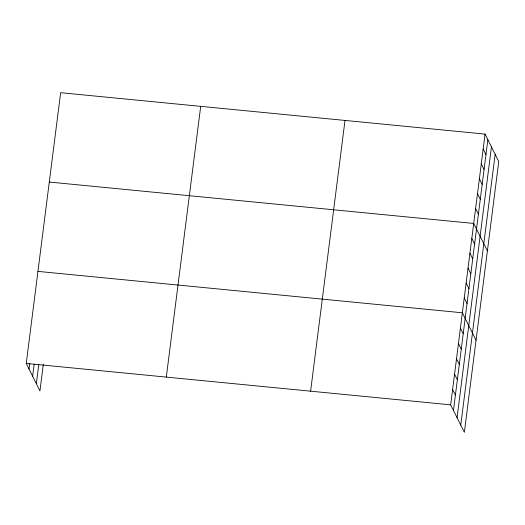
<?xml version="1.0" encoding="UTF-8"?>
<svg xmlns="http://www.w3.org/2000/svg" width="525" height="525" viewBox="0 0 525 525"><rect width="100%" height="100%" fill="white"/><g stroke="black" fill="none" stroke-linecap="round" stroke-linejoin="round"><path stroke-width="0.79" d="M43.326 364.252L39.939 390.902L26.25 363.438L60.644 92.695L485.061 134.098L498.75 161.562L464.356 432.305L450.667 404.841L485.061 134.098M29.046 369.055L29.767 363.398M32.642 376.261L34.184 364.153M36.343 383.69L38.811 364.311M166.307 377.101L200.701 106.358M310.61 391.178L345.004 120.435M453.462 410.452L487.856 139.709M457.058 417.664L491.452 146.921M460.766 425.092L495.154 154.35M49.291 182.044L473.708 223.447L487.403 250.904M37.944 271.386L462.361 312.788L476.05 340.252M26.25 363.438L450.667 404.841M483.171 148.988L485.966 154.599M481.274 163.879L484.076 169.49M479.384 178.769L482.18 184.38M477.494 193.659L480.29 199.277M475.604 208.556L478.4 214.167M471.817 238.337L474.613 243.948M469.928 253.227L472.723 258.838M468.038 268.118L470.833 273.728M466.141 283.008L468.943 288.619M464.251 297.898L467.047 303.509M460.412 328.132L463.208 333.743M458.463 343.475L461.258 349.086M456.514 358.818L459.309 364.429M454.565 374.154L457.36 379.772M452.616 389.498L455.411 395.108"/></g></svg>
